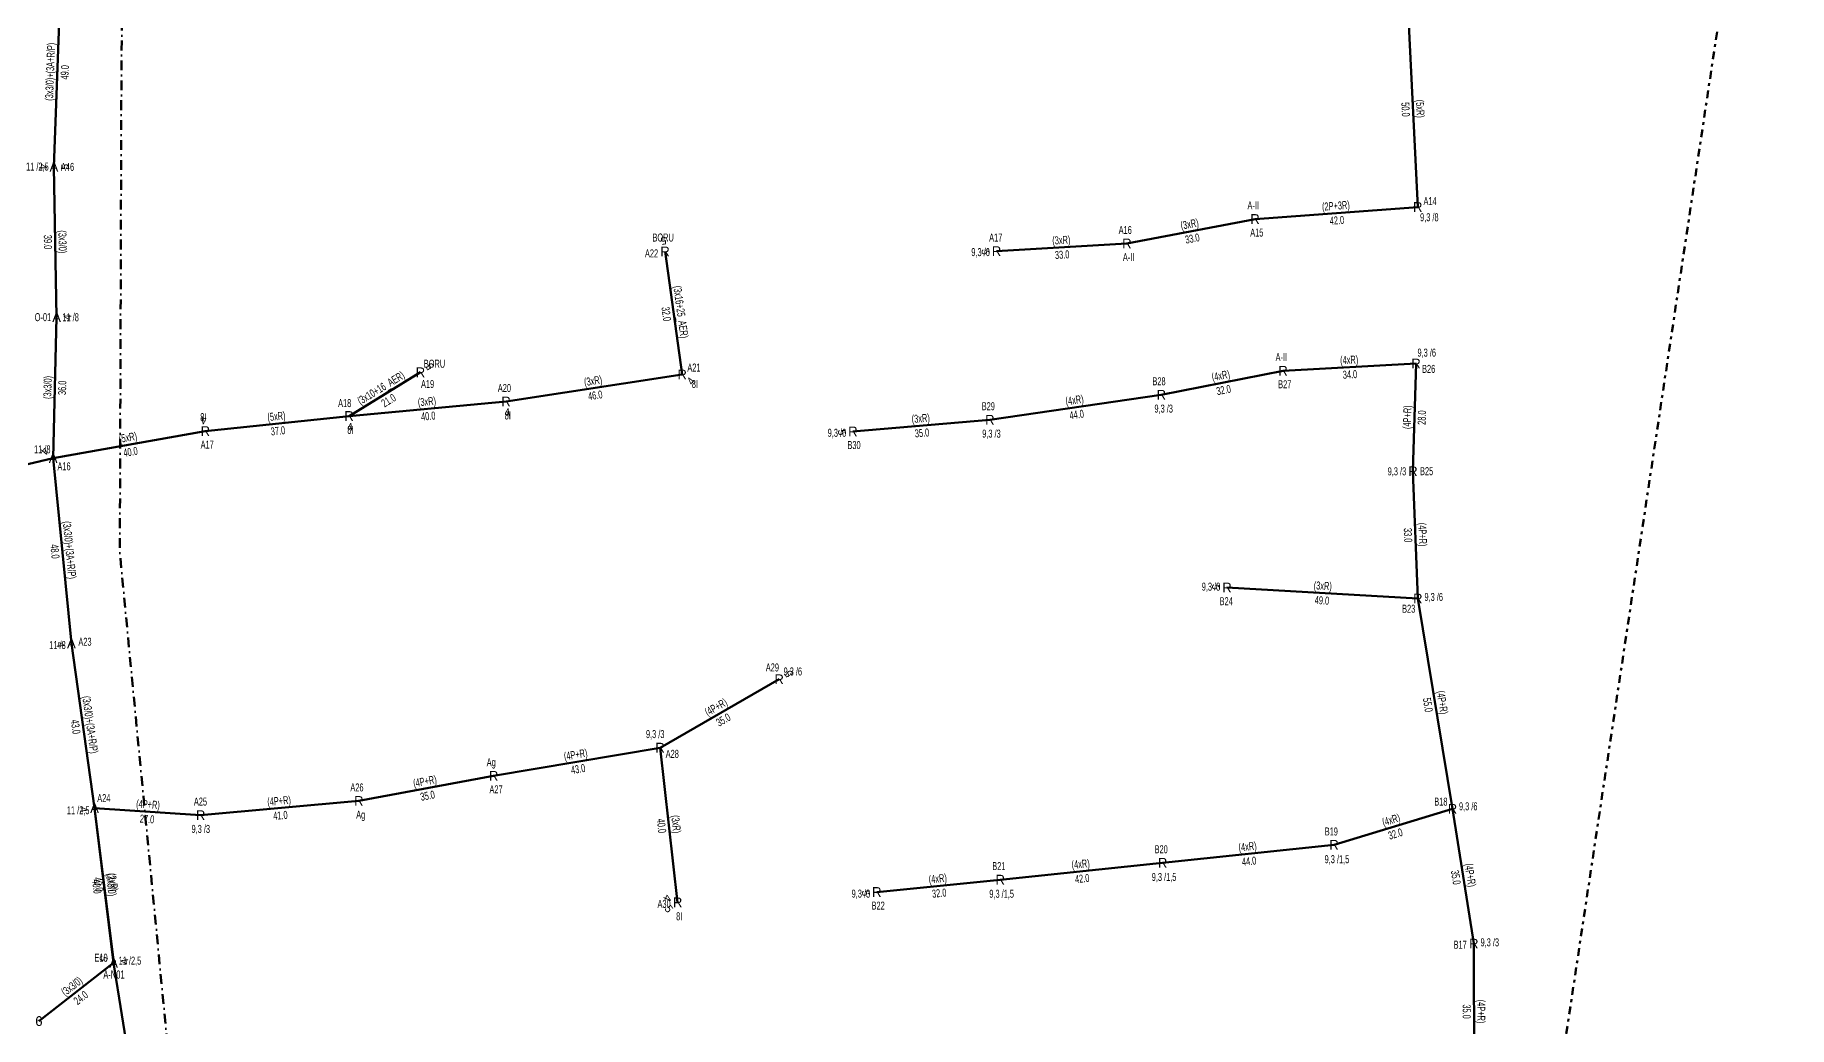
# Model space of a CAD drawing. Header units: millimetres. Extents: x 554556 to 559004, y 4084130 to 4087120.
# Drawn here: x 556513.2 to 556962.5, y 4085864.7 to 4086118.8 of the extents above; entities that cross this region are included whole.
import ezdxf
from ezdxf.enums import TextEntityAlignment as Align

# ---------------------------------------------------------------- set-up
doc = ezdxf.new("R2010")
doc.units = ezdxf.units.MM
doc.linetypes.add('DASHDOT', pattern=[5, 2.5, -1.25, 0, -1.25])
doc.linetypes.add('DASHEDXX', pattern=[5.05, 2, -1.175, 0.7, -1.175])
for name, color, linetype, lineweight in [('DIREK_AG_MEVCUT', 120, 'Continuous', 25), ('DIREK_ENH_MEVCUT', 6, 'Continuous', 25), ('DIREK_OG_MEVCUT', 16, 'Continuous', 25), ('HAT_AG_HAVAI_MEVCUT', 126, 'Continuous', 50), ('HAT_ENH_YERALTI_YENI', 6, 'DASHDOT', 70), ('HAT_OG_HAVAI_MEVCUT', 48, 'Continuous', 70), ('NODE_AG_MEVCUT', 5, 'Continuous', 25)]:
    doc.layers.add(name, color=color, linetype=linetype, lineweight=lineweight)
doc.styles.add('Direk', font='B_CAD')
doc.styles.get("Standard").update_dxf_attribs({"font": 'Arial'})

msp = doc.modelspace()

# ---------------------------------------------------------------- linework, layer by layer
at = {"color": 2, "linetype": 'DASHEDXX', "lineweight": 60}
msp.add_lwpolyline([(556991.207702, 4084967.620734), (556878.407408, 4085683.123631), (557094.569701, 4087119.987295)], dxfattribs=at)
at = {"layer": 'HAT_AG_HAVAI_MEVCUT'}
for p, q in [((556867.41, 4086074.71), (556864.94, 4086124.89)), ((556825.72, 4086071.64), (556867.41, 4086074.71)), ((556792.91, 4086065.36), (556825.72, 4086071.64)), ((556792.91, 4086065.36), (556759.51, 4086063.4)), ((556678.99, 4086031.8), (556674.61, 4086063.32)), ((556832.9, 4086032.77), (556866.97, 4086034.61)), ((556866.17, 4086007.02), (556866.97, 4086034.61)), ((556611.95, 4086032.37), (556593.66, 4086021.17)), ((556678.99, 4086031.8), (556633.88, 4086024.87)), ((556801.72, 4086026.62), (556832.9, 4086032.77)), ((556633.88, 4086024.87), (556593.66, 4086021.17)), ((556757.8, 4086020.2), (556801.72, 4086026.62)), ((556593.66, 4086021.17), (556556.84, 4086017.31)), ((556722.71, 4086017.22), (556757.8, 4086020.2)), ((556556.84, 4086017.31), (556517.86, 4086010.39)), ((556867.42, 4085974.4), (556866.17, 4086007.02)), ((556867.42, 4085974.4), (556818.54, 4085977.22)), ((556876.3, 4085920.53), (556867.42, 4085974.4)), ((556673.33, 4085936.2), (556703.84, 4085953.72)), ((556630.7, 4085928.97), (556673.33, 4085936.2)), ((556673.33, 4085936.2), (556677.83, 4085896.57)), ((556596.16, 4085922.55), (556630.7, 4085928.97)), ((556555.64, 4085918.89), (556596.16, 4085922.55)), ((556528.46, 4085920.72), (556555.64, 4085918.89)), ((556528.46, 4085920.72), (556533.44231, 4085881.122691)), ((556845.96, 4085911.3), (556876.3, 4085920.53)), ((556881.77, 4085886), (556876.3, 4085920.53)), ((556802.05, 4085906.69), (556845.96, 4085911.3)), ((556760.45, 4085902.38), (556802.05, 4085906.69)), ((556728.84, 4085899.22), (556760.45, 4085902.38)), ((556881.87, 4085851.18), (556881.77, 4085886))]:
    msp.add_line(p, q, dxfattribs=at)
at = {"layer": 'HAT_ENH_YERALTI_YENI', "flags": 128}
msp.add_lwpolyline([(556011.951245, 4085555.697078), (556013.338518, 4085556.324654), (556013.582355, 4085563.110998), (556049.522626, 4085566.674968), (556088.960394, 4085570.57909), (556120.164944, 4085572.552971), (556160.166226, 4085573.9257), (556183.161659, 4085575.000359), (556214.97586, 4085574.913041), (556243.169523, 4085576.365454), (556294.285573, 4085576.529686), (556345.980928, 4085577.157556), (556377.60759, 4085577.356103), (556412.031458, 4085577.562454), (556442.324714, 4085577.820158), (556476.708571, 4085578.63504), (556494.740897, 4085579.002957), (556503.105968, 4085579.687017), (556513.171415, 4085580.468799), (556537.854286, 4085611.259616), (556538.164158, 4085632.507743), (556564.776655, 4085633.588578), (556581.523018, 4085634.314254), (556590.398591, 4085634.705003), (556592.178997, 4085634.773115), (556591.833209, 4085635.840548), (556586.481007, 4085637.764935), (556584.391243, 4085642.395492), (556575.933183, 4085681.766455), (556565.676679, 4085727.330025), (556554.833825, 4085775.893888), (556551.34729, 4085816.71952), (556534.947616, 4085986.12531), (556535.362463, 4086112.479782), (556537.641782, 4086257.492795), (556543.625782, 4086513.766446), (556686.577519, 4086543.365235), (556735.656701, 4086551.22359), (556697.267721, 4086650.036469), (556593.937797, 4086843.386646), (556542.76659, 4086928.708658), (556514.237245, 4086977.948445), (556481.08281, 4087038.836242), (556523.013152, 4087042.662585), (556536.104749, 4087041.216777)], dxfattribs=at)
at = {"layer": 'HAT_OG_HAVAI_MEVCUT'}
for p, q in [((556518.06, 4086085.04), (556519.85, 4086133.55)), ((556518.75, 4086046.49), (556518.06, 4086085.04)), ((556517.86, 4086010.39), (556518.75, 4086046.49)), ((556517.86, 4086010.39), (556472.43, 4085999.66)), ((556522.54, 4085962.92), (556517.86, 4086010.39)), ((556528.46, 4085920.72), (556522.54, 4085962.92)), ((556533.36, 4085881.05), (556528.46, 4085920.72)), ((556533.36, 4085881.05), (556514.22, 4085866.15)), ((556541.27, 4085831.54), (556533.36, 4085881.05))]:
    msp.add_line(p, q, dxfattribs=at)

# ---------------------------------------------------------------- texts
at = {"layer": 'DIREK_AG_MEVCUT', "linetype": 'ByBlock', "width": 0.53}
for s, p in [('A-II', (556825.259672, 4086075.125435)), ('A14', (556870.56466, 4086076.225956)), ('A16', (556792.477575, 4086068.833184)), ('A15', (556826.178272, 4086068.170132)), ('9,3 /8', (556870.368914, 4086072.093535)), ('BORU', (556674.112313, 4086066.901526)), ('A17', (556759.304964, 4086066.893989)), ('A22', (556671.14331, 4086062.838271)), ('9,3 /6', (556755.419051, 4086063.159932)), ('A-II', (556793.344256, 4086061.872113)), ('9,3 /6', (556869.705819, 4086037.414988)), ('BORU', (556615.547467, 4086034.572932)), ('A21', (556682.002075, 4086033.582527)), ('A-II', (556832.464058, 4086036.257734)), ('B26', (556870.192415, 4086033.243969)), ('A19', (556613.777781, 4086029.385169)), ('A20', (556633.453766, 4086028.343949)), ('8I', (556682.246995, 4086029.374295)), ('B28', (556801.128053, 4086030.06958)), ('B27', (556833.334097, 4086029.297024)), ('A18', (556592.53594, 4086024.484587)), ('B29', (556757.398616, 4086023.676908)), ('8I', (556556.337704, 4086020.872431)), ('8I', (556634.316609, 4086021.311493)), ('9,3 /3', (556802.329091, 4086023.070513)), ('8I', (556594.00949, 4086017.618644)), ('9,3 /6', (556718.627827, 4086016.873324)), ('9,3 /3', (556758.209267, 4086016.654811)), ('A17', (556557.32866, 4086013.84428)), ('B30', (556723.00617, 4086013.732553)), ('9,3 /3', (556862.070697, 4086007.000911)), ('B25', (556869.669962, 4086007.036298)), ('9,3 /3', (556814.448444, 4085977.456051)), ('9,3 /6', (556871.495166, 4085974.812325)), ('B24', (556818.338412, 4085973.72581)), ('B23', (556865.079375, 4085971.797794)), ('A29', (556702.09709, 4085956.755171)), ('9,3 /6', (556707.325643, 4085955.721589)), ('9,3 /3', (556672.079116, 4085939.684786)), ('A28', (556676.453283, 4085934.62041)), ('Ag', (556630.076698, 4085932.477139)), ('A26', (556595.682249, 4085926.01724)), ('A27', (556631.312436, 4085925.523999)), ('A25', (556555.600007, 4085922.389771)), ('B18', (556873.327288, 4085922.377426)), ('9,3 /6', (556880.338927, 4085921.182794)), ('9,3 /3', (556555.680072, 4085915.38338)), ('Ag', (556596.644363, 4085919.034773)), ('B19', (556845.264782, 4085914.730258)), ('B20', (556801.686931, 4085910.171118)), ('9,3 /1,5', (556846.703999, 4085907.629048)), ('B21', (556760.095578, 4085905.862009)), ('9,3 /1,5', (556802.426373, 4085903.081319)), ('9,3 /3', (556724.763935, 4085898.812522)), ('9,3 /1,5', (556760.817101, 4085898.773434)), ('A30', (556674.352348, 4085896.175111)), ('8I', (556678.233793, 4085893.013926)), ('B22', (556729.188154, 4085895.737359)), ('B17', (556878.281191, 4085885.720335)), ('9,3 /3', (556885.854337, 4085886.327403))]:
    msp.add_text(s, height=2.05, dxfattribs=at).set_placement(p, align=Align.MIDDLE_CENTER)
at = {"layer": 'DIREK_AG_MEVCUT', "linetype": 'ByBlock', "style": 'Direk'}
for p in [(556867.41, 4086074.71), (556825.72, 4086071.64), (556792.91, 4086065.36), (556674.61, 4086063.32), (556759.51, 4086063.4), (556611.95, 4086032.37), (556832.9, 4086032.77), (556866.97, 4086034.61), (556678.99, 4086031.8), (556633.88, 4086024.87), (556801.72, 4086026.62), (556593.66, 4086021.17), (556757.8, 4086020.2), (556556.84, 4086017.31), (556722.71, 4086017.22), (556866.17, 4086007.02), (556818.54, 4085977.22), (556867.42, 4085974.4), (556703.84, 4085953.72), (556673.33, 4085936.2), (556630.7, 4085928.97), (556596.16, 4085922.55), (556876.3, 4085920.53), (556555.64, 4085918.89), (556845.96, 4085911.3), (556802.05, 4085906.69), (556760.45, 4085902.38), (556728.84, 4085899.22), (556677.83, 4085896.57), (556881.77, 4085886)]:
    msp.add_text('R', height=2.5, dxfattribs=at).set_placement(p, align=Align.MIDDLE_CENTER)
at = {"layer": 'DIREK_AG_MEVCUT', "color": 32, "style": 'Direk'}
for s, rotation, p in [('5', 547.911126, (556674.224617, 4086066.093352)), ('5', 273.358416, (556756.714809, 4086063.235971)), ('5', 481.481489, (556614.337865, 4086033.832225)), ('4', 413.32244, (556681.235627, 4086030.127529)), ('4', 188.025685, (556556.449072, 4086020.082576)), ('4', 366.994915, (556634.220988, 4086022.090841)), ('4', 365.62039, (556593.934224, 4086018.383461)), ('5', 274.854167, (556719.920043, 4086016.983064)), ('5', 626.698134, (556815.744648, 4085977.38127)), ('5', 479.866078, (556706.268137, 4085955.114328)), ('4', 246.478208, (556675.262657, 4085897.687474)), ('5', 275.708798, (556726.053887, 4085898.941477)), ('5', 306.478208, (556675.578567, 4085894.905352))]:
    msp.add_text(s, height=2, rotation=rotation, dxfattribs=at).set_placement(p, align=Align.MIDDLE_CENTER)
at = {"layer": 'DIREK_ENH_MEVCUT', "linetype": 'ByBlock', "style": 'Direk'}
msp.add_text('6', height=2.5, dxfattribs=at).set_placement((556514.22, 4085866.15), align=Align.MIDDLE_CENTER)
at = {"layer": 'DIREK_OG_MEVCUT', "linetype": 'ByBlock', "width": 0.53}
for s, p in [('11 /2,5', (556513.832553, 4086085.080132)), ('A46', (556521.559842, 4086085.006775)), ('O-01', (556515.25002, 4086046.501816)), ('11 /8', (556522.341724, 4086046.477875)), ('11 /8', (556515.087047, 4086012.640436)), ('A16', (556520.649648, 4086008.276268)), ('11 /8', (556518.974223, 4085962.494299)), ('A23', (556526.015321, 4085963.334902)), ('11 /2,5', (556524.274822, 4085920.168006)), ('A24', (556530.844005, 4085923.282522)), ('E10', (556530.127108, 4085882.391048)), ('11 /2,5', (556537.5388, 4085881.641705))]:
    msp.add_text(s, height=2.05, dxfattribs=at).set_placement(p, align=Align.MIDDLE_CENTER)
at = {"layer": 'DIREK_OG_MEVCUT', "color": 32, "linetype": 'ByBlock', "style": 'Direk'}
for rotation, p in [(269.456093, (556515.260126, 4086085.06658)), (449.806574, (556521.549984, 4086046.480547)), (230.938373, (556515.685888, 4086012.154437)), (276.808052, (556519.759743, 4085962.588078)), (277.513521, (556525.684041, 4085920.353872)), (98.05932, (556536.132346, 4085881.442555))]:
    msp.add_text('4', height=2, rotation=rotation, dxfattribs=at).set_placement(p, align=Align.MIDDLE_CENTER)
at = {"layer": 'DIREK_OG_MEVCUT', "linetype": 'ByBlock', "style": 'Direk'}
for p in [(556518.06, 4086085.04), (556518.75, 4086046.49), (556517.86, 4086010.39), (556522.54, 4085962.92), (556528.46, 4085920.72), (556533.36, 4085881.05)]:
    msp.add_text('A', height=2.5, dxfattribs=at).set_placement(p, align=Align.MIDDLE_CENTER)
at = {"layer": 'DIREK_OG_MEVCUT', "color": 32, "style": 'Direk'}
for rotation, p in [(449.456093, (556520.859874, 4086085.01342)), (247.470649, (556530.773687, 4085882.122839))]:
    msp.add_text('5', height=2, rotation=rotation, dxfattribs=at).set_placement(p, align=Align.MIDDLE_CENTER)
at = {"layer": 'HAT_AG_HAVAI_MEVCUT', "lineweight": 30, "width": 0.53}
for s, rotation, p in [('50.0', 272.817984, (556865.326028, 4086099.758211, 278432.47)), ('42.0', 4.211589, (556846.627424, 4086072.327295, 278433.705)), ('33.0', 10.835646, (556809.474794, 4086067.665155, 278412.86)), ('33.0', 363.358416, (556776.259795, 4086063.53146, 278379.755)), ('32.0', 277.911126, (556675.95809, 4086047.443009, 278337.305)), ('32.0', 11.157898, (556817.474486, 4086028.861067, 278416.45)), ('34.0', 3.091339, (556849.980839, 4086032.841237, 278433.485)), ('21.0', 391.481489, (556603.24889, 4086026.045112)), ('46.0', 368.733754, (556656.564067, 4086027.494856, 278316.94)), ('40.0', 365.256076, (556613.847866, 4086022.173574, 278296.83)), ('44.0', 8.316305, (556779.882942, 4086022.568938, 278400.86)), ('28.0', 88.339116, (556867.419643, 4086020.790364, 278433.485)), ('37.0', 365.984704, (556575.338624, 4086018.394633, 278278.42)), ('35.0', 4.854167, (556740.326927, 4086017.863049, 278378.9)), ('40.0', 370.066666, (556537.498575, 4086013.013086, 278258.93)), ('33.0', 272.194503, (556865.945623, 4085990.677452, 278433.085)), ('49.0', 356.698134, (556842.931043, 4085974.961411, 278409.27)), ('55.0', 279.360532, (556871.021318, 4085947.326751, 278433.71)), ('35.0', 29.866078, (556689.008278, 4085944.222887, 278351.92)), ('43.0', 9.625707, (556652.157129, 4085931.746967, 278336.665)), ('35.0', 10.529489, (556613.58533, 4085924.924313, 278315.35)), ('27.0', 356.148151, (556541.9929, 4085918.95692, 278277.82)), ('41.0', 5.161279, (556575.976466, 4085919.873446, 278298.08)), ('40.0', 276.478208, (556674.735427, 4085916.289098, 278338.915)), ('32.0', 16.92075, (556861.377391, 4085915.101798, 278438.15)), ('44.0', 5.993383, (556824.093752, 4085908.149646, 278422.98)), ('42.0', 5.915069, (556781.337596, 4085903.689526, 278401.025)), ('35.0', 279.001595, (556878.195469, 4085903.132007, 278438.15)), ('40.0', 278.585693, (556530.529022, 4085901.322412)), ('32.0', 5.708798, (556744.729552, 4085899.954216, 278380.225)), ('35.0', 270.164548, (556880.970004, 4085868.587559, 278440.885))]:
    msp.add_text(s, height=2.05, rotation=rotation, dxfattribs=at).set_placement(p, align=Align.TOP_CENTER)
for s, rotation, p in [('(5xR)', 272.817984, (556867.023972, 4086099.841789, 278432.47)), ('(2P+3R)', 4.211589, (556846.502576, 4086074.022705, 278433.705)), ('(3xR)', 10.835646, (556809.155206, 4086069.334845, 278412.86)), ('(3xR)', 363.358416, (556776.160205, 4086065.22854, 278379.755)), ('(3x16+25_AER)', 277.911126, (556677.64191, 4086047.676991, 278337.305)), ('(4xR)', 3.091339, (556849.889161, 4086034.538763, 278433.485)), ('(3x10+16_AER)', 391.481489, (556602.36111, 4086027.494888)), ('(3xR)', 368.733754, (556656.305933, 4086029.175144, 278316.94)), ('(4xR)', 11.157898, (556817.145514, 4086030.528933, 278416.45)), ('(3xR)', 365.256076, (556613.692134, 4086023.866426, 278296.83)), ('(4xR)', 8.316305, (556779.637058, 4086024.251062, 278400.86)), ('(5xR)', 365.984704, (556575.161376, 4086020.085367, 278278.42)), ('(3xR)', 4.854167, (556740.183073, 4086019.556951, 278378.9)), ('(4P+R)', 88.339116, (556865.720357, 4086020.839636, 278433.485)), ('(5xR)', 370.066666, (556537.201425, 4086014.686914, 278258.93)), ('(4P+R)', 272.194503, (556867.644377, 4085990.742548, 278433.085)), ('(3xR)', 356.698134, (556843.028957, 4085976.658589, 278409.27)), ('(4P+R)', 29.866078, (556688.161722, 4085945.697113, 278351.92)), ('(4P+R)', 279.360532, (556872.698682, 4085947.603249, 278433.71)), ('(4P+R)', 9.625707, (556651.872871, 4085933.423033, 278336.665)), ('(4P+R)', 10.529489, (556613.27467, 4085926.595687, 278315.35)), ('(4P+R)', 356.148151, (556542.1071, 4085920.65308, 278277.82)), ('(4P+R)', 5.161279, (556575.823534, 4085921.566554, 278298.08)), ('(3xR)', 276.478208, (556676.424573, 4085916.480902, 278338.915)), ('(4xR)', 16.92075, (556860.882609, 4085916.728202, 278438.15)), ('(4xR)', 5.993383, (556823.916248, 4085909.840354, 278422.98)), ('(4xR)', 5.915069, (556781.162404, 4085905.380474, 278401.025)), ('(2xR)', 278.585693, (556532.209971, 4085901.576202)), ('(4xR)', 5.708798, (556744.560448, 4085901.645784, 278380.225)), ('(4P+R)', 279.001595, (556879.874531, 4085903.397993, 278438.15)), ('(4P+R)', 270.164548, (556882.669996, 4085868.592441, 278440.885))]:
    msp.add_text(s, height=2.05, rotation=rotation, dxfattribs=at).set_placement(p, align=Align.CENTER)
at = {"layer": 'HAT_OG_HAVAI_MEVCUT', "lineweight": 30, "width": 0.53}
for s, rotation, p in [('(3x3/0)+(3A+R/P)', 87.886767, (556518.105578, 4086109.326343, 278259.925)), ('(3x3/0)', 271.025418, (556519.254864, 4086065.780212, 278259.03)), ('(3x3/0)', 88.587731, (556517.455258, 4086028.460949, 278259.375)), ('(3x3/0)+(3A+R/P)', 275.630514, (556521.045899, 4085986.738396, 278258.93)), ('(3x3/0)+(3A+R/P)', 277.985589, (556526.341758, 4085941.938085, 278261.27)), ('(3x3/0)', 277.041453, (556531.753589, 4085900.989199, 278264.23)), ('(3x3/0)', 397.899844, (556523.267859, 4085874.270723, 278257.11))]:
    msp.add_text(s, height=2.05, rotation=rotation, dxfattribs=at).set_placement(p, align=Align.CENTER)
for s, rotation, p in [('49.0', 87.886767, (556519.804422, 4086109.263657, 278259.925)), ('39.0', 271.025418, (556517.555136, 4086065.749788, 278259.03)), ('36.0', 88.587731, (556519.154742, 4086028.419051, 278259.375)), ('48.0', 275.630514, (556519.354101, 4085986.571604, 278258.93)), ('43.0', 277.985589, (556524.658242, 4085941.701915, 278261.27)), ('40.0', 277.041453, (556530.066411, 4085900.780801, 278264.23)), ('24.0', 397.899844, (556524.312141, 4085872.929277, 278257.11))]:
    msp.add_text(s, height=2.05, rotation=rotation, dxfattribs=at).set_placement(p, align=Align.TOP_CENTER)
at = {"layer": 'NODE_AG_MEVCUT', "style": 'Direk'}
msp.add_text('R', height=1.4, dxfattribs=at).set_placement((556533.44231, 4085881.122691), align=Align.MIDDLE_CENTER)
at = {"layer": 'NODE_AG_MEVCUT', "width": 0.6}
msp.add_text('A-N01', height=2.1, dxfattribs=at).set_placement((556533.44231, 4085879.122691), align=Align.TOP_CENTER)
msp.add_text('A-N01', height=2.1, dxfattribs=at).set_placement((556533.44231, 4085879.122691), align=Align.TOP_CENTER)

doc.saveas('drawing.dxf')
